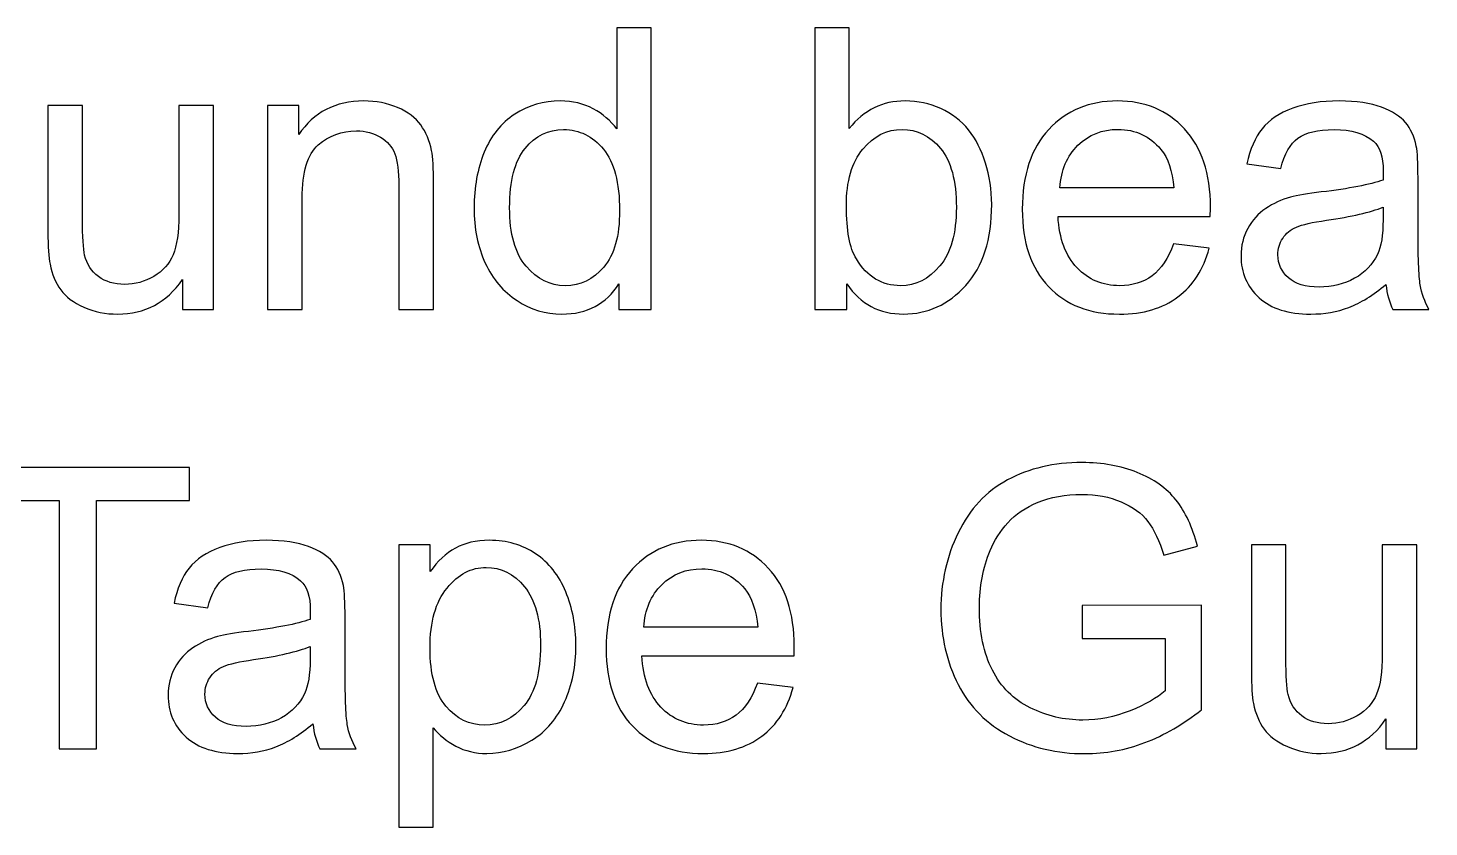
# Model space of a CAD drawing. Header units: centimetres. Extents: x -121 to 177, y -44 to 114.
# Drawn here: x 164.46 to 167.474, y 86.388 to 88.108 of the extents above; entities that cross this region are included whole.
import ezdxf

# ---------------------------------------------------------------- set-up
doc = ezdxf.new("R2010")
doc.units = ezdxf.units.CM
doc.header["$MEASUREMENT"] = 0
doc.layers.add('Layer 1', color=7, linetype='Continuous')

msp = doc.modelspace()

# ---------------------------------------------------------------- linework, layer by layer
at = {"layer": 'Layer 1'}
for points, knots in [([(165.73137, 87.50213), (165.73137, 87.50213), (165.73137, 87.55759), (165.73137, 87.55759), (165.73137, 87.55759), (165.70357, 87.51398), (165.66265, 87.49225), (165.60861, 87.49225), (165.60861, 87.49225), (165.57361, 87.49225), (165.54144, 87.50185), (165.51209, 87.52118), (165.51209, 87.52118), (165.48273, 87.54037), (165.46002, 87.56732), (165.44379, 87.60204), (165.44379, 87.60204), (165.4277, 87.63661), (165.41966, 87.67626), (165.41966, 87.72128), (165.41966, 87.72128), (165.41966, 87.76502), (165.427, 87.80481), (165.44153, 87.84052), (165.44153, 87.84052), (165.45621, 87.87622), (165.47808, 87.90359), (165.50729, 87.9225), (165.50729, 87.9225), (165.5365, 87.94155), (165.56924, 87.95115), (165.60536, 87.95115), (165.60536, 87.95115), (165.63175, 87.95115), (165.65531, 87.9455), (165.67592, 87.93436), (165.67592, 87.93436), (165.69666, 87.92321), (165.71345, 87.90867), (165.72643, 87.89075), (165.72643, 87.89075), (165.72643, 87.89075), (165.72643, 88.1082), (165.72643, 88.1082), (165.72643, 88.1082), (165.72643, 88.1082), (165.80038, 88.1082), (165.80038, 88.1082), (165.80038, 88.1082), (165.80038, 88.1082), (165.80038, 87.50213), (165.80038, 87.50213), (165.80038, 87.50213), (165.80038, 87.50213), (165.73137, 87.50213), (165.73137, 87.50213)], [0, 0, 0, 0, 0.0714286, 0.0714286, 0.0714286, 0.0714286, 0.1428571, 0.1428571, 0.1428571, 0.1428571, 0.2142857, 0.2142857, 0.2142857, 0.2142857, 0.2857143, 0.2857143, 0.2857143, 0.2857143, 0.3571429, 0.3571429, 0.3571429, 0.3571429, 0.4285714, 0.4285714, 0.4285714, 0.4285714, 0.5, 0.5, 0.5, 0.5, 0.5714286, 0.5714286, 0.5714286, 0.5714286, 0.6428571, 0.6428571, 0.6428571, 0.6428571, 0.7142857, 0.7142857, 0.7142857, 0.7142857, 0.7857143, 0.7857143, 0.7857143, 0.7857143, 0.8571429, 0.8571429, 0.8571429, 0.8571429, 0.9285714, 0.9285714, 0.9285714, 0.9285714, 1, 1, 1, 1]), ([(166.22131, 87.50213), (166.22131, 87.50213), (166.15231, 87.50213), (166.15231, 87.50213), (166.15231, 87.50213), (166.15231, 87.50213), (166.15231, 88.1082), (166.15231, 88.1082), (166.15231, 88.1082), (166.15231, 88.1082), (166.22667, 88.1082), (166.22667, 88.1082), (166.22667, 88.1082), (166.22667, 88.1082), (166.22667, 87.89202), (166.22667, 87.89202), (166.22667, 87.89202), (166.25814, 87.93139), (166.29822, 87.95115), (166.3469, 87.95115), (166.3469, 87.95115), (166.37399, 87.95115), (166.39953, 87.94564), (166.42366, 87.93478), (166.42366, 87.93478), (166.44779, 87.92391), (166.46755, 87.90853), (166.48321, 87.88892), (166.48321, 87.88892), (166.49874, 87.86916), (166.51101, 87.84545), (166.51976, 87.81751), (166.51976, 87.81751), (166.52865, 87.78972), (166.53303, 87.75994), (166.53303, 87.72833), (166.53303, 87.72833), (166.53303, 87.65298), (166.5144, 87.59484), (166.47715, 87.55378), (166.47715, 87.55378), (166.44003, 87.51271), (166.3953, 87.49225), (166.34323, 87.49225), (166.34323, 87.49225), (166.29144, 87.49225), (166.2508, 87.51384), (166.22131, 87.55716), (166.22131, 87.55716), (166.22131, 87.55716), (166.22131, 87.50213), (166.22131, 87.50213)], [0, 0, 0, 0, 0.0769231, 0.0769231, 0.0769231, 0.0769231, 0.1538462, 0.1538462, 0.1538462, 0.1538462, 0.2307692, 0.2307692, 0.2307692, 0.2307692, 0.3076923, 0.3076923, 0.3076923, 0.3076923, 0.3846154, 0.3846154, 0.3846154, 0.3846154, 0.4615385, 0.4615385, 0.4615385, 0.4615385, 0.5384615, 0.5384615, 0.5384615, 0.5384615, 0.6153846, 0.6153846, 0.6153846, 0.6153846, 0.6923077, 0.6923077, 0.6923077, 0.6923077, 0.7692308, 0.7692308, 0.7692308, 0.7692308, 0.8461538, 0.8461538, 0.8461538, 0.8461538, 0.9230769, 0.9230769, 0.9230769, 0.9230769, 1, 1, 1, 1]), ([(164.79256, 87.50213), (164.79256, 87.50213), (164.79256, 87.56662), (164.79256, 87.56662), (164.79256, 87.56662), (164.75827, 87.51695), (164.71184, 87.49225), (164.65314, 87.49225), (164.65314, 87.49225), (164.62732, 87.49225), (164.60304, 87.49719), (164.58061, 87.50707), (164.58061, 87.50707), (164.55817, 87.51695), (164.54152, 87.52951), (164.53065, 87.54446), (164.53065, 87.54446), (164.51965, 87.55956), (164.51203, 87.57791), (164.50765, 87.59964), (164.50765, 87.59964), (164.50469, 87.61431), (164.50314, 87.63746), (164.50314, 87.66921), (164.50314, 87.66921), (164.50314, 87.66921), (164.50314, 87.94113), (164.50314, 87.94113), (164.50314, 87.94113), (164.50314, 87.94113), (164.5775, 87.94113), (164.5775, 87.94113), (164.5775, 87.94113), (164.5775, 87.94113), (164.5775, 87.69771), (164.5775, 87.69771), (164.5775, 87.69771), (164.5775, 87.65876), (164.57905, 87.63266), (164.58202, 87.61911), (164.58202, 87.61911), (164.58682, 87.5995), (164.59669, 87.58426), (164.61179, 87.57297), (164.61179, 87.57297), (164.62703, 87.56182), (164.6458, 87.55632), (164.6681, 87.55632), (164.6681, 87.55632), (164.69039, 87.55632), (164.71128, 87.56196), (164.73089, 87.57339), (164.73089, 87.57339), (164.75051, 87.58482), (164.76433, 87.60048), (164.77238, 87.6201), (164.77238, 87.6201), (164.78056, 87.63985), (164.78465, 87.6685), (164.78465, 87.7059), (164.78465, 87.7059), (164.78465, 87.7059), (164.78465, 87.94113), (164.78465, 87.94113), (164.78465, 87.94113), (164.78465, 87.94113), (164.85902, 87.94113), (164.85902, 87.94113), (164.85902, 87.94113), (164.85902, 87.94113), (164.85902, 87.50213), (164.85902, 87.50213), (164.85902, 87.50213), (164.85902, 87.50213), (164.79256, 87.50213), (164.79256, 87.50213)], [0, 0, 0, 0, 0.0526316, 0.0526316, 0.0526316, 0.0526316, 0.1052632, 0.1052632, 0.1052632, 0.1052632, 0.1578947, 0.1578947, 0.1578947, 0.1578947, 0.2105263, 0.2105263, 0.2105263, 0.2105263, 0.2631579, 0.2631579, 0.2631579, 0.2631579, 0.3157895, 0.3157895, 0.3157895, 0.3157895, 0.3684211, 0.3684211, 0.3684211, 0.3684211, 0.4210526, 0.4210526, 0.4210526, 0.4210526, 0.4736842, 0.4736842, 0.4736842, 0.4736842, 0.5263158, 0.5263158, 0.5263158, 0.5263158, 0.5789474, 0.5789474, 0.5789474, 0.5789474, 0.6315789, 0.6315789, 0.6315789, 0.6315789, 0.6842105, 0.6842105, 0.6842105, 0.6842105, 0.7368421, 0.7368421, 0.7368421, 0.7368421, 0.7894737, 0.7894737, 0.7894737, 0.7894737, 0.8421053, 0.8421053, 0.8421053, 0.8421053, 0.8947368, 0.8947368, 0.8947368, 0.8947368, 0.9473684, 0.9473684, 0.9473684, 0.9473684, 1, 1, 1, 1]), ([(164.97572, 87.50213), (164.97572, 87.50213), (164.97572, 87.94113), (164.97572, 87.94113), (164.97572, 87.94113), (164.97572, 87.94113), (165.04261, 87.94113), (165.04261, 87.94113), (165.04261, 87.94113), (165.04261, 87.94113), (165.04261, 87.87876), (165.04261, 87.87876), (165.04261, 87.87876), (165.07492, 87.92702), (165.12149, 87.95115), (165.18231, 87.95115), (165.18231, 87.95115), (165.20884, 87.95115), (165.23311, 87.94635), (165.25526, 87.9369), (165.25526, 87.9369), (165.27756, 87.9273), (165.29407, 87.91488), (165.30507, 87.89936), (165.30507, 87.89936), (165.31622, 87.88398), (165.32384, 87.86563), (165.32836, 87.84447), (165.32836, 87.84447), (165.33104, 87.83064), (165.33245, 87.80651), (165.33245, 87.77208), (165.33245, 87.77208), (165.33245, 87.77208), (165.33245, 87.50213), (165.33245, 87.50213), (165.33245, 87.50213), (165.33245, 87.50213), (165.25794, 87.50213), (165.25794, 87.50213), (165.25794, 87.50213), (165.25794, 87.50213), (165.25794, 87.76925), (165.25794, 87.76925), (165.25794, 87.76925), (165.25794, 87.79945), (165.25512, 87.82217), (165.24934, 87.83727), (165.24934, 87.83727), (165.24355, 87.85223), (165.23325, 87.86422), (165.21857, 87.87311), (165.21857, 87.87311), (165.20376, 87.88214), (165.18654, 87.88666), (165.16664, 87.88666), (165.16664, 87.88666), (165.13489, 87.88666), (165.10766, 87.8765), (165.08452, 87.85646), (165.08452, 87.85646), (165.06152, 87.83628), (165.05009, 87.79818), (165.05009, 87.74188), (165.05009, 87.74188), (165.05009, 87.74188), (165.05009, 87.50213), (165.05009, 87.50213), (165.05009, 87.50213), (165.05009, 87.50213), (164.97572, 87.50213), (164.97572, 87.50213)], [0, 0, 0, 0, 0.0555556, 0.0555556, 0.0555556, 0.0555556, 0.1111111, 0.1111111, 0.1111111, 0.1111111, 0.1666667, 0.1666667, 0.1666667, 0.1666667, 0.2222222, 0.2222222, 0.2222222, 0.2222222, 0.2777778, 0.2777778, 0.2777778, 0.2777778, 0.3333333, 0.3333333, 0.3333333, 0.3333333, 0.3888889, 0.3888889, 0.3888889, 0.3888889, 0.4444444, 0.4444444, 0.4444444, 0.4444444, 0.5, 0.5, 0.5, 0.5, 0.5555556, 0.5555556, 0.5555556, 0.5555556, 0.6111111, 0.6111111, 0.6111111, 0.6111111, 0.6666667, 0.6666667, 0.6666667, 0.6666667, 0.7222222, 0.7222222, 0.7222222, 0.7222222, 0.7777778, 0.7777778, 0.7777778, 0.7777778, 0.8333333, 0.8333333, 0.8333333, 0.8333333, 0.8888889, 0.8888889, 0.8888889, 0.8888889, 0.9444444, 0.9444444, 0.9444444, 0.9444444, 1, 1, 1, 1]), ([(166.92405, 87.64352), (166.92405, 87.64352), (167.00095, 87.63407), (167.00095, 87.63407), (167.00095, 87.63407), (166.98882, 87.58905), (166.96638, 87.5542), (166.93364, 87.52936), (166.93364, 87.52936), (166.90076, 87.50467), (166.85885, 87.49225), (166.80791, 87.49225), (166.80791, 87.49225), (166.74371, 87.49225), (166.69276, 87.51201), (166.65523, 87.55152), (166.65523, 87.55152), (166.61755, 87.59103), (166.59878, 87.64649), (166.59878, 87.71789), (166.59878, 87.71789), (166.59878, 87.79183), (166.61783, 87.84912), (166.65579, 87.8899), (166.65579, 87.8899), (166.69389, 87.93069), (166.74314, 87.95115), (166.80382, 87.95115), (166.80382, 87.95115), (166.86252, 87.95115), (166.9105, 87.93111), (166.94761, 87.89117), (166.94761, 87.89117), (166.98487, 87.85124), (167.00349, 87.79494), (167.00349, 87.72255), (167.00349, 87.72255), (167.00349, 87.71803), (167.00335, 87.7114), (167.00307, 87.70265), (167.00307, 87.70265), (167.00307, 87.70265), (166.67569, 87.70265), (166.67569, 87.70265), (166.67569, 87.70265), (166.67837, 87.65439), (166.69206, 87.61742), (166.71661, 87.59188), (166.71661, 87.59188), (166.74117, 87.56619), (166.77165, 87.55335), (166.80834, 87.55335), (166.80834, 87.55335), (166.83557, 87.55335), (166.85885, 87.56055), (166.87819, 87.57494), (166.87819, 87.57494), (166.89752, 87.5892), (166.91276, 87.61206), (166.92405, 87.64352)], [0, 0, 0, 0, 0.0666667, 0.0666667, 0.0666667, 0.0666667, 0.1333333, 0.1333333, 0.1333333, 0.1333333, 0.2, 0.2, 0.2, 0.2, 0.2666667, 0.2666667, 0.2666667, 0.2666667, 0.3333333, 0.3333333, 0.3333333, 0.3333333, 0.4, 0.4, 0.4, 0.4, 0.4666667, 0.4666667, 0.4666667, 0.4666667, 0.5333333, 0.5333333, 0.5333333, 0.5333333, 0.6, 0.6, 0.6, 0.6, 0.6666667, 0.6666667, 0.6666667, 0.6666667, 0.7333333, 0.7333333, 0.7333333, 0.7333333, 0.8, 0.8, 0.8, 0.8, 0.8666667, 0.8666667, 0.8666667, 0.8666667, 0.9333333, 0.9333333, 0.9333333, 0.9333333, 1, 1, 1, 1]), ([(167.38097, 87.55632), (167.35331, 87.53289), (167.32678, 87.51638), (167.30138, 87.50665), (167.30138, 87.50665), (167.27584, 87.49705), (167.24846, 87.49225), (167.21925, 87.49225), (167.21925, 87.49225), (167.17099, 87.49225), (167.13402, 87.50396), (167.10806, 87.52753), (167.10806, 87.52753), (167.08223, 87.5511), (167.06925, 87.58129), (167.06925, 87.61784), (167.06925, 87.61784), (167.06925, 87.63943), (167.07405, 87.65905), (167.08393, 87.67683), (167.08393, 87.67683), (167.09366, 87.69461), (167.1065, 87.70886), (167.12231, 87.71958), (167.12231, 87.71958), (167.13825, 87.73031), (167.15603, 87.73849), (167.17593, 87.744), (167.17593, 87.744), (167.19047, 87.74781), (167.21248, 87.75162), (167.24197, 87.75514), (167.24197, 87.75514), (167.30209, 87.76234), (167.34639, 87.77081), (167.37476, 87.78083), (167.37476, 87.78083), (167.37504, 87.79099), (167.37518, 87.79748), (167.37518, 87.80016), (167.37518, 87.80016), (167.37518, 87.8305), (167.36813, 87.85195), (167.35401, 87.86422), (167.35401, 87.86422), (167.33511, 87.88116), (167.30674, 87.88948), (167.26935, 87.88948), (167.26935, 87.88948), (167.23435, 87.88948), (167.20853, 87.88341), (167.19174, 87.87114), (167.19174, 87.87114), (167.17508, 87.85886), (167.16281, 87.83713), (167.15476, 87.80594), (167.15476, 87.80594), (167.15476, 87.80594), (167.08209, 87.81596), (167.08209, 87.81596), (167.08209, 87.81596), (167.08872, 87.84701), (167.09959, 87.87227), (167.11469, 87.89132), (167.11469, 87.89132), (167.12979, 87.91051), (167.1518, 87.92532), (167.18045, 87.93563), (167.18045, 87.93563), (167.20909, 87.94593), (167.24225, 87.95115), (167.28007, 87.95115), (167.28007, 87.95115), (167.31761, 87.95115), (167.34795, 87.94663), (167.37137, 87.93788), (167.37137, 87.93788), (167.3948, 87.92899), (167.41201, 87.91799), (167.42316, 87.90458), (167.42316, 87.90458), (167.43417, 87.89117), (167.44179, 87.87438), (167.4463, 87.85392), (167.4463, 87.85392), (167.4487, 87.84122), (167.44997, 87.81836), (167.44997, 87.78534), (167.44997, 87.78534), (167.44997, 87.78534), (167.44997, 87.68614), (167.44997, 87.68614), (167.44997, 87.68614), (167.44997, 87.61685), (167.45152, 87.57311), (167.45477, 87.55491), (167.45477, 87.55491), (167.45787, 87.53656), (167.46422, 87.51892), (167.47354, 87.50213), (167.47354, 87.50213), (167.47354, 87.50213), (167.39578, 87.50213), (167.39578, 87.50213), (167.39578, 87.50213), (167.38816, 87.51751), (167.38308, 87.53557), (167.38097, 87.55632)], [0, 0, 0, 0, 0.037037, 0.037037, 0.037037, 0.037037, 0.0740741, 0.0740741, 0.0740741, 0.0740741, 0.1111111, 0.1111111, 0.1111111, 0.1111111, 0.1481481, 0.1481481, 0.1481481, 0.1481481, 0.1851852, 0.1851852, 0.1851852, 0.1851852, 0.2222222, 0.2222222, 0.2222222, 0.2222222, 0.2592593, 0.2592593, 0.2592593, 0.2592593, 0.2962963, 0.2962963, 0.2962963, 0.2962963, 0.3333333, 0.3333333, 0.3333333, 0.3333333, 0.3703704, 0.3703704, 0.3703704, 0.3703704, 0.4074074, 0.4074074, 0.4074074, 0.4074074, 0.4444444, 0.4444444, 0.4444444, 0.4444444, 0.4814815, 0.4814815, 0.4814815, 0.4814815, 0.5185185, 0.5185185, 0.5185185, 0.5185185, 0.5555556, 0.5555556, 0.5555556, 0.5555556, 0.5925926, 0.5925926, 0.5925926, 0.5925926, 0.6296296, 0.6296296, 0.6296296, 0.6296296, 0.6666667, 0.6666667, 0.6666667, 0.6666667, 0.7037037, 0.7037037, 0.7037037, 0.7037037, 0.7407407, 0.7407407, 0.7407407, 0.7407407, 0.7777778, 0.7777778, 0.7777778, 0.7777778, 0.8148148, 0.8148148, 0.8148148, 0.8148148, 0.8518519, 0.8518519, 0.8518519, 0.8518519, 0.8888889, 0.8888889, 0.8888889, 0.8888889, 0.9259259, 0.9259259, 0.9259259, 0.9259259, 0.962963, 0.962963, 0.962963, 0.962963, 1, 1, 1, 1]), ([(165.49614, 87.72128), (165.49614, 87.66497), (165.50799, 87.62292), (165.5317, 87.59512), (165.5317, 87.59512), (165.55541, 87.56732), (165.58335, 87.55335), (165.61566, 87.55335), (165.61566, 87.55335), (165.64812, 87.55335), (165.67578, 87.56676), (165.69849, 87.59329), (165.69849, 87.59329), (165.72121, 87.61982), (165.73264, 87.66046), (165.73264, 87.71507), (165.73264, 87.71507), (165.73264, 87.77518), (165.72107, 87.81921), (165.69793, 87.84729), (165.69793, 87.84729), (165.67479, 87.87551), (165.64628, 87.88948), (165.61228, 87.88948), (165.61228, 87.88948), (165.57926, 87.88948), (165.5516, 87.87593), (165.52944, 87.84898), (165.52944, 87.84898), (165.50729, 87.82203), (165.49614, 87.77941), (165.49614, 87.72128)], [0, 0, 0, 0, 0.125, 0.125, 0.125, 0.125, 0.25, 0.25, 0.25, 0.25, 0.375, 0.375, 0.375, 0.375, 0.5, 0.5, 0.5, 0.5, 0.625, 0.625, 0.625, 0.625, 0.75, 0.75, 0.75, 0.75, 0.875, 0.875, 0.875, 0.875, 1, 1, 1, 1]), ([(166.22046, 87.72495), (166.22046, 87.67231), (166.22766, 87.63435), (166.24191, 87.61093), (166.24191, 87.61093), (166.26534, 87.57254), (166.29709, 87.55335), (166.33702, 87.55335), (166.33702, 87.55335), (166.36962, 87.55335), (166.3977, 87.56746), (166.42141, 87.59583), (166.42141, 87.59583), (166.44511, 87.62405), (166.45697, 87.6661), (166.45697, 87.72212), (166.45697, 87.72212), (166.45697, 87.77941), (166.44554, 87.82175), (166.42282, 87.84898), (166.42282, 87.84898), (166.4001, 87.87622), (166.37258, 87.8899), (166.34041, 87.8899), (166.34041, 87.8899), (166.30781, 87.8899), (166.27973, 87.87579), (166.25602, 87.84757), (166.25602, 87.84757), (166.23232, 87.81935), (166.22046, 87.77843), (166.22046, 87.72495)], [0, 0, 0, 0, 0.125, 0.125, 0.125, 0.125, 0.25, 0.25, 0.25, 0.25, 0.375, 0.375, 0.375, 0.375, 0.5, 0.5, 0.5, 0.5, 0.625, 0.625, 0.625, 0.625, 0.75, 0.75, 0.75, 0.75, 0.875, 0.875, 0.875, 0.875, 1, 1, 1, 1]), ([(166.67978, 87.76389), (166.67978, 87.76389), (166.92489, 87.76389), (166.92489, 87.76389), (166.92489, 87.76389), (166.92165, 87.80072), (166.91219, 87.82852), (166.89681, 87.84687), (166.89681, 87.84687), (166.87311, 87.87551), (166.84234, 87.8899), (166.80467, 87.8899), (166.80467, 87.8899), (166.77052, 87.8899), (166.74173, 87.87847), (166.71845, 87.85561), (166.71845, 87.85561), (166.69516, 87.83275), (166.68232, 87.80213), (166.67978, 87.76389)], [0, 0, 0, 0, 0.2, 0.2, 0.2, 0.2, 0.4, 0.4, 0.4, 0.4, 0.6, 0.6, 0.6, 0.6, 0.8, 0.8, 0.8, 0.8, 1, 1, 1, 1]), ([(167.37476, 87.72255), (167.34766, 87.7114), (167.30717, 87.70209), (167.25326, 87.69432), (167.25326, 87.69432), (167.22264, 87.68995), (167.20091, 87.68501), (167.18835, 87.67951), (167.18835, 87.67951), (167.17565, 87.674), (167.16577, 87.66596), (167.159, 87.65524), (167.159, 87.65524), (167.15208, 87.64465), (167.14856, 87.63294), (167.14856, 87.61996), (167.14856, 87.61996), (167.14856, 87.60006), (167.15618, 87.58355), (167.17113, 87.57029), (167.17113, 87.57029), (167.18609, 87.55716), (167.20811, 87.55053), (167.23703, 87.55053), (167.23703, 87.55053), (167.26568, 87.55053), (167.29122, 87.55674), (167.31352, 87.5693), (167.31352, 87.5693), (167.33581, 87.58186), (167.35232, 87.59907), (167.36276, 87.6208), (167.36276, 87.6208), (167.37081, 87.6376), (167.37476, 87.66243), (167.37476, 87.69517), (167.37476, 87.69517), (167.37476, 87.69517), (167.37476, 87.72255), (167.37476, 87.72255)], [0, 0, 0, 0, 0.1, 0.1, 0.1, 0.1, 0.2, 0.2, 0.2, 0.2, 0.3, 0.3, 0.3, 0.3, 0.4, 0.4, 0.4, 0.4, 0.5, 0.5, 0.5, 0.5, 0.6, 0.6, 0.6, 0.6, 0.7, 0.7, 0.7, 0.7, 0.8, 0.8, 0.8, 0.8, 0.9, 0.9, 0.9, 0.9, 1, 1, 1, 1]), ([(164.52713, 86.55626), (164.52713, 86.55626), (164.52713, 87.09079), (164.52713, 87.09079), (164.52713, 87.09079), (164.52713, 87.09079), (164.32746, 87.09079), (164.32746, 87.09079), (164.32746, 87.09079), (164.32746, 87.09079), (164.32746, 87.16233), (164.32746, 87.16233), (164.32746, 87.16233), (164.32746, 87.16233), (164.8078, 87.16233), (164.8078, 87.16233), (164.8078, 87.16233), (164.8078, 87.16233), (164.8078, 87.09079), (164.8078, 87.09079), (164.8078, 87.09079), (164.8078, 87.09079), (164.60728, 87.09079), (164.60728, 87.09079), (164.60728, 87.09079), (164.60728, 87.09079), (164.60728, 86.55626), (164.60728, 86.55626), (164.60728, 86.55626), (164.60728, 86.55626), (164.52713, 86.55626), (164.52713, 86.55626)], [0, 0, 0, 0, 0.125, 0.125, 0.125, 0.125, 0.25, 0.25, 0.25, 0.25, 0.375, 0.375, 0.375, 0.375, 0.5, 0.5, 0.5, 0.5, 0.625, 0.625, 0.625, 0.625, 0.75, 0.75, 0.75, 0.75, 0.875, 0.875, 0.875, 0.875, 1, 1, 1, 1]), ([(166.72776, 86.79403), (166.72776, 86.79403), (166.72776, 86.86501), (166.72776, 86.86501), (166.72776, 86.86501), (166.72776, 86.86501), (166.98444, 86.86544), (166.98444, 86.86544), (166.98444, 86.86544), (166.98444, 86.86544), (166.98444, 86.64064), (166.98444, 86.64064), (166.98444, 86.64064), (166.94507, 86.60918), (166.90443, 86.58561), (166.86252, 86.56967), (166.86252, 86.56967), (166.82061, 86.55386), (166.77757, 86.54596), (166.73354, 86.54596), (166.73354, 86.54596), (166.674, 86.54596), (166.61981, 86.55866), (166.57127, 86.5842), (166.57127, 86.5842), (166.52258, 86.6096), (166.48589, 86.64657), (166.46106, 86.69469), (166.46106, 86.69469), (166.43622, 86.74295), (166.4238, 86.79686), (166.4238, 86.8564), (166.4238, 86.8564), (166.4238, 86.91539), (166.43622, 86.97042), (166.46092, 87.02151), (166.46092, 87.02151), (166.48547, 87.07273), (166.52103, 87.11069), (166.56732, 87.13552), (166.56732, 87.13552), (166.6136, 87.16022), (166.66694, 87.17264), (166.72734, 87.17264), (166.72734, 87.17264), (166.77108, 87.17264), (166.81073, 87.16558), (166.84615, 87.15133), (166.84615, 87.15133), (166.88157, 87.13722), (166.90937, 87.11746), (166.92941, 87.09206), (166.92941, 87.09206), (166.94959, 87.06666), (166.96483, 87.03364), (166.97541, 86.99286), (166.97541, 86.99286), (166.97541, 86.99286), (166.90302, 86.97296), (166.90302, 86.97296), (166.90302, 86.97296), (166.89385, 87.00387), (166.88256, 87.02814), (166.86915, 87.04578), (166.86915, 87.04578), (166.85561, 87.06342), (166.83627, 87.07753), (166.81116, 87.08811), (166.81116, 87.08811), (166.78618, 87.09869), (166.75824, 87.10406), (166.72776, 87.10406), (166.72776, 87.10406), (166.69107, 87.10406), (166.65932, 87.09841), (166.63265, 87.08726), (166.63265, 87.08726), (166.60584, 87.07612), (166.58439, 87.06144), (166.56788, 87.04324), (166.56788, 87.04324), (166.55151, 87.02503), (166.53881, 87.00514), (166.52964, 86.98326), (166.52964, 86.98326), (166.51426, 86.94587), (166.5065, 86.90523), (166.5065, 86.86134), (166.5065, 86.86134), (166.5065, 86.8073), (166.51581, 86.76214), (166.53444, 86.72574), (166.53444, 86.72574), (166.55306, 86.68933), (166.58016, 86.66238), (166.61572, 86.64474), (166.61572, 86.64474), (166.65128, 86.6271), (166.68895, 86.61821), (166.72889, 86.61821), (166.72889, 86.61821), (166.76374, 86.61821), (166.79761, 86.62498), (166.83063, 86.63839), (166.83063, 86.63839), (166.86379, 86.65165), (166.88877, 86.6659), (166.90584, 86.68114), (166.90584, 86.68114), (166.90584, 86.68114), (166.90584, 86.79403), (166.90584, 86.79403), (166.90584, 86.79403), (166.90584, 86.79403), (166.72776, 86.79403), (166.72776, 86.79403)], [0, 0, 0, 0, 0.0344828, 0.0344828, 0.0344828, 0.0344828, 0.0689655, 0.0689655, 0.0689655, 0.0689655, 0.1034483, 0.1034483, 0.1034483, 0.1034483, 0.137931, 0.137931, 0.137931, 0.137931, 0.1724138, 0.1724138, 0.1724138, 0.1724138, 0.2068966, 0.2068966, 0.2068966, 0.2068966, 0.2413793, 0.2413793, 0.2413793, 0.2413793, 0.2758621, 0.2758621, 0.2758621, 0.2758621, 0.3103448, 0.3103448, 0.3103448, 0.3103448, 0.3448276, 0.3448276, 0.3448276, 0.3448276, 0.3793103, 0.3793103, 0.3793103, 0.3793103, 0.4137931, 0.4137931, 0.4137931, 0.4137931, 0.4482759, 0.4482759, 0.4482759, 0.4482759, 0.4827586, 0.4827586, 0.4827586, 0.4827586, 0.5172414, 0.5172414, 0.5172414, 0.5172414, 0.5517241, 0.5517241, 0.5517241, 0.5517241, 0.5862069, 0.5862069, 0.5862069, 0.5862069, 0.6206897, 0.6206897, 0.6206897, 0.6206897, 0.6551724, 0.6551724, 0.6551724, 0.6551724, 0.6896552, 0.6896552, 0.6896552, 0.6896552, 0.7241379, 0.7241379, 0.7241379, 0.7241379, 0.7586207, 0.7586207, 0.7586207, 0.7586207, 0.7931034, 0.7931034, 0.7931034, 0.7931034, 0.8275862, 0.8275862, 0.8275862, 0.8275862, 0.862069, 0.862069, 0.862069, 0.862069, 0.8965517, 0.8965517, 0.8965517, 0.8965517, 0.9310345, 0.9310345, 0.9310345, 0.9310345, 0.9655172, 0.9655172, 0.9655172, 0.9655172, 1, 1, 1, 1]), ([(165.07323, 86.61045), (165.04557, 86.58702), (165.01904, 86.57051), (164.99364, 86.56078), (164.99364, 86.56078), (164.9681, 86.55118), (164.94072, 86.54638), (164.91151, 86.54638), (164.91151, 86.54638), (164.86325, 86.54638), (164.82628, 86.55809), (164.80032, 86.58166), (164.80032, 86.58166), (164.77449, 86.60523), (164.76151, 86.63542), (164.76151, 86.67197), (164.76151, 86.67197), (164.76151, 86.69356), (164.76631, 86.71318), (164.77619, 86.73096), (164.77619, 86.73096), (164.78592, 86.74874), (164.79876, 86.76299), (164.81457, 86.77371), (164.81457, 86.77371), (164.83051, 86.78444), (164.84829, 86.79262), (164.86819, 86.79813), (164.86819, 86.79813), (164.88273, 86.80194), (164.90474, 86.80575), (164.93423, 86.80927), (164.93423, 86.80927), (164.99435, 86.81647), (165.03865, 86.82494), (165.06702, 86.83496), (165.06702, 86.83496), (165.0673, 86.84512), (165.06744, 86.85161), (165.06744, 86.85429), (165.06744, 86.85429), (165.06744, 86.88463), (165.06039, 86.90608), (165.04627, 86.91835), (165.04627, 86.91835), (165.02737, 86.93529), (164.999, 86.94361), (164.96161, 86.94361), (164.96161, 86.94361), (164.92661, 86.94361), (164.90079, 86.93754), (164.884, 86.92527), (164.884, 86.92527), (164.86734, 86.91299), (164.85507, 86.89126), (164.84702, 86.86007), (164.84702, 86.86007), (164.84702, 86.86007), (164.77435, 86.87009), (164.77435, 86.87009), (164.77435, 86.87009), (164.78098, 86.90114), (164.79185, 86.9264), (164.80695, 86.94545), (164.80695, 86.94545), (164.82205, 86.96464), (164.84406, 86.97945), (164.87271, 86.98976), (164.87271, 86.98976), (164.90135, 87.00006), (164.93451, 87.00528), (164.97233, 87.00528), (164.97233, 87.00528), (165.00987, 87.00528), (165.04021, 87.00076), (165.06363, 86.99201), (165.06363, 86.99201), (165.08706, 86.98312), (165.10427, 86.97212), (165.11542, 86.95871), (165.11542, 86.95871), (165.12643, 86.9453), (165.13405, 86.92851), (165.13856, 86.90805), (165.13856, 86.90805), (165.14096, 86.89535), (165.14223, 86.87249), (165.14223, 86.83947), (165.14223, 86.83947), (165.14223, 86.83947), (165.14223, 86.74027), (165.14223, 86.74027), (165.14223, 86.74027), (165.14223, 86.67098), (165.14378, 86.62724), (165.14703, 86.60904), (165.14703, 86.60904), (165.15013, 86.59069), (165.15648, 86.57305), (165.1658, 86.55626), (165.1658, 86.55626), (165.1658, 86.55626), (165.08804, 86.55626), (165.08804, 86.55626), (165.08804, 86.55626), (165.08042, 86.57164), (165.07534, 86.5897), (165.07323, 86.61045)], [0, 0, 0, 0, 0.037037, 0.037037, 0.037037, 0.037037, 0.0740741, 0.0740741, 0.0740741, 0.0740741, 0.1111111, 0.1111111, 0.1111111, 0.1111111, 0.1481481, 0.1481481, 0.1481481, 0.1481481, 0.1851852, 0.1851852, 0.1851852, 0.1851852, 0.2222222, 0.2222222, 0.2222222, 0.2222222, 0.2592593, 0.2592593, 0.2592593, 0.2592593, 0.2962963, 0.2962963, 0.2962963, 0.2962963, 0.3333333, 0.3333333, 0.3333333, 0.3333333, 0.3703704, 0.3703704, 0.3703704, 0.3703704, 0.4074074, 0.4074074, 0.4074074, 0.4074074, 0.4444444, 0.4444444, 0.4444444, 0.4444444, 0.4814815, 0.4814815, 0.4814815, 0.4814815, 0.5185185, 0.5185185, 0.5185185, 0.5185185, 0.5555556, 0.5555556, 0.5555556, 0.5555556, 0.5925926, 0.5925926, 0.5925926, 0.5925926, 0.6296296, 0.6296296, 0.6296296, 0.6296296, 0.6666667, 0.6666667, 0.6666667, 0.6666667, 0.7037037, 0.7037037, 0.7037037, 0.7037037, 0.7407407, 0.7407407, 0.7407407, 0.7407407, 0.7777778, 0.7777778, 0.7777778, 0.7777778, 0.8148148, 0.8148148, 0.8148148, 0.8148148, 0.8518519, 0.8518519, 0.8518519, 0.8518519, 0.8888889, 0.8888889, 0.8888889, 0.8888889, 0.9259259, 0.9259259, 0.9259259, 0.9259259, 0.962963, 0.962963, 0.962963, 0.962963, 1, 1, 1, 1]), ([(165.25766, 86.38805), (165.25766, 86.38805), (165.25766, 86.99526), (165.25766, 86.99526), (165.25766, 86.99526), (165.25766, 86.99526), (165.32539, 86.99526), (165.32539, 86.99526), (165.32539, 86.99526), (165.32539, 86.99526), (165.32539, 86.93825), (165.32539, 86.93825), (165.32539, 86.93825), (165.34134, 86.96054), (165.3594, 86.97734), (165.37958, 86.98849), (165.37958, 86.98849), (165.39962, 86.99963), (165.42403, 87.00528), (165.45268, 87.00528), (165.45268, 87.00528), (165.49021, 87.00528), (165.52323, 86.99554), (165.55188, 86.97635), (165.55188, 86.97635), (165.58066, 86.95702), (165.60225, 86.92978), (165.61679, 86.89465), (165.61679, 86.89465), (165.63147, 86.85951), (165.6388, 86.82099), (165.6388, 86.77908), (165.6388, 86.77908), (165.6388, 86.7342), (165.63076, 86.6937), (165.61453, 86.65772), (165.61453, 86.65772), (165.59844, 86.62174), (165.57502, 86.59422), (165.54426, 86.57503), (165.54426, 86.57503), (165.5135, 86.55598), (165.48118, 86.54638), (165.44731, 86.54638), (165.44731, 86.54638), (165.42248, 86.54638), (165.40032, 86.5516), (165.38057, 86.56205), (165.38057, 86.56205), (165.36081, 86.57249), (165.34473, 86.58575), (165.33203, 86.6017), (165.33203, 86.6017), (165.33203, 86.6017), (165.33203, 86.38805), (165.33203, 86.38805), (165.33203, 86.38805), (165.33203, 86.38805), (165.25766, 86.38805), (165.25766, 86.38805)], [0, 0, 0, 0, 0.0666667, 0.0666667, 0.0666667, 0.0666667, 0.1333333, 0.1333333, 0.1333333, 0.1333333, 0.2, 0.2, 0.2, 0.2, 0.2666667, 0.2666667, 0.2666667, 0.2666667, 0.3333333, 0.3333333, 0.3333333, 0.3333333, 0.4, 0.4, 0.4, 0.4, 0.4666667, 0.4666667, 0.4666667, 0.4666667, 0.5333333, 0.5333333, 0.5333333, 0.5333333, 0.6, 0.6, 0.6, 0.6, 0.6666667, 0.6666667, 0.6666667, 0.6666667, 0.7333333, 0.7333333, 0.7333333, 0.7333333, 0.8, 0.8, 0.8, 0.8, 0.8666667, 0.8666667, 0.8666667, 0.8666667, 0.9333333, 0.9333333, 0.9333333, 0.9333333, 1, 1, 1, 1]), ([(166.02898, 86.69765), (166.02898, 86.69765), (166.10588, 86.6882), (166.10588, 86.6882), (166.10588, 86.6882), (166.09375, 86.64318), (166.07131, 86.60833), (166.03857, 86.58349), (166.03857, 86.58349), (166.00569, 86.5588), (165.96378, 86.54638), (165.91284, 86.54638), (165.91284, 86.54638), (165.84864, 86.54638), (165.79769, 86.56614), (165.76016, 86.60565), (165.76016, 86.60565), (165.72248, 86.64516), (165.70371, 86.70062), (165.70371, 86.77202), (165.70371, 86.77202), (165.70371, 86.84596), (165.72276, 86.90325), (165.76072, 86.94403), (165.76072, 86.94403), (165.79882, 86.98482), (165.84807, 87.00528), (165.90875, 87.00528), (165.90875, 87.00528), (165.96745, 87.00528), (166.01543, 86.98524), (166.05254, 86.9453), (166.05254, 86.9453), (166.0898, 86.90537), (166.10842, 86.84907), (166.10842, 86.77668), (166.10842, 86.77668), (166.10842, 86.77216), (166.10828, 86.76553), (166.108, 86.75678), (166.108, 86.75678), (166.108, 86.75678), (165.78062, 86.75678), (165.78062, 86.75678), (165.78062, 86.75678), (165.7833, 86.70852), (165.79699, 86.67155), (165.82154, 86.64601), (165.82154, 86.64601), (165.8461, 86.62032), (165.87658, 86.60748), (165.91327, 86.60748), (165.91327, 86.60748), (165.9405, 86.60748), (165.96378, 86.61468), (165.98312, 86.62907), (165.98312, 86.62907), (166.00245, 86.64333), (166.01769, 86.66619), (166.02898, 86.69765)], [0, 0, 0, 0, 0.0666667, 0.0666667, 0.0666667, 0.0666667, 0.1333333, 0.1333333, 0.1333333, 0.1333333, 0.2, 0.2, 0.2, 0.2, 0.2666667, 0.2666667, 0.2666667, 0.2666667, 0.3333333, 0.3333333, 0.3333333, 0.3333333, 0.4, 0.4, 0.4, 0.4, 0.4666667, 0.4666667, 0.4666667, 0.4666667, 0.5333333, 0.5333333, 0.5333333, 0.5333333, 0.6, 0.6, 0.6, 0.6, 0.6666667, 0.6666667, 0.6666667, 0.6666667, 0.7333333, 0.7333333, 0.7333333, 0.7333333, 0.8, 0.8, 0.8, 0.8, 0.8666667, 0.8666667, 0.8666667, 0.8666667, 0.9333333, 0.9333333, 0.9333333, 0.9333333, 1, 1, 1, 1]), ([(167.38097, 86.55626), (167.38097, 86.55626), (167.38097, 86.62075), (167.38097, 86.62075), (167.38097, 86.62075), (167.34668, 86.57108), (167.30025, 86.54638), (167.24155, 86.54638), (167.24155, 86.54638), (167.21573, 86.54638), (167.19145, 86.55132), (167.16902, 86.5612), (167.16902, 86.5612), (167.14658, 86.57108), (167.12993, 86.58364), (167.11906, 86.59859), (167.11906, 86.59859), (167.10806, 86.61369), (167.10044, 86.63204), (167.09606, 86.65377), (167.09606, 86.65377), (167.0931, 86.66844), (167.09155, 86.69159), (167.09155, 86.72334), (167.09155, 86.72334), (167.09155, 86.72334), (167.09155, 86.99526), (167.09155, 86.99526), (167.09155, 86.99526), (167.09155, 86.99526), (167.16591, 86.99526), (167.16591, 86.99526), (167.16591, 86.99526), (167.16591, 86.99526), (167.16591, 86.75184), (167.16591, 86.75184), (167.16591, 86.75184), (167.16591, 86.71289), (167.16746, 86.68679), (167.17043, 86.67324), (167.17043, 86.67324), (167.17523, 86.65363), (167.1851, 86.63839), (167.2002, 86.6271), (167.2002, 86.6271), (167.21544, 86.61595), (167.23421, 86.61045), (167.25651, 86.61045), (167.25651, 86.61045), (167.2788, 86.61045), (167.29969, 86.61609), (167.3193, 86.62752), (167.3193, 86.62752), (167.33892, 86.63895), (167.35274, 86.65461), (167.36079, 86.67423), (167.36079, 86.67423), (167.36897, 86.69398), (167.37306, 86.72263), (167.37306, 86.76003), (167.37306, 86.76003), (167.37306, 86.76003), (167.37306, 86.99526), (167.37306, 86.99526), (167.37306, 86.99526), (167.37306, 86.99526), (167.44743, 86.99526), (167.44743, 86.99526), (167.44743, 86.99526), (167.44743, 86.99526), (167.44743, 86.55626), (167.44743, 86.55626), (167.44743, 86.55626), (167.44743, 86.55626), (167.38097, 86.55626), (167.38097, 86.55626)], [0, 0, 0, 0, 0.0526316, 0.0526316, 0.0526316, 0.0526316, 0.1052632, 0.1052632, 0.1052632, 0.1052632, 0.1578947, 0.1578947, 0.1578947, 0.1578947, 0.2105263, 0.2105263, 0.2105263, 0.2105263, 0.2631579, 0.2631579, 0.2631579, 0.2631579, 0.3157895, 0.3157895, 0.3157895, 0.3157895, 0.3684211, 0.3684211, 0.3684211, 0.3684211, 0.4210526, 0.4210526, 0.4210526, 0.4210526, 0.4736842, 0.4736842, 0.4736842, 0.4736842, 0.5263158, 0.5263158, 0.5263158, 0.5263158, 0.5789474, 0.5789474, 0.5789474, 0.5789474, 0.6315789, 0.6315789, 0.6315789, 0.6315789, 0.6842105, 0.6842105, 0.6842105, 0.6842105, 0.7368421, 0.7368421, 0.7368421, 0.7368421, 0.7894737, 0.7894737, 0.7894737, 0.7894737, 0.8421053, 0.8421053, 0.8421053, 0.8421053, 0.8947368, 0.8947368, 0.8947368, 0.8947368, 0.9473684, 0.9473684, 0.9473684, 0.9473684, 1, 1, 1, 1]), ([(165.32497, 86.77329), (165.32497, 86.71685), (165.3364, 86.67508), (165.35926, 86.64798), (165.35926, 86.64798), (165.38212, 86.62103), (165.40992, 86.60748), (165.44238, 86.60748), (165.44238, 86.60748), (165.4754, 86.60748), (165.50376, 86.62145), (165.52732, 86.64953), (165.52732, 86.64953), (165.55089, 86.67747), (165.56274, 86.7208), (165.56274, 86.7795), (165.56274, 86.7795), (165.56274, 86.83552), (165.55117, 86.87729), (165.52817, 86.90523), (165.52817, 86.90523), (165.50517, 86.93303), (165.47765, 86.947), (165.44576, 86.947), (165.44576, 86.947), (165.41401, 86.947), (165.38593, 86.93218), (165.36152, 86.90255), (165.36152, 86.90255), (165.33711, 86.87291), (165.32497, 86.82973), (165.32497, 86.77329)], [0, 0, 0, 0, 0.125, 0.125, 0.125, 0.125, 0.25, 0.25, 0.25, 0.25, 0.375, 0.375, 0.375, 0.375, 0.5, 0.5, 0.5, 0.5, 0.625, 0.625, 0.625, 0.625, 0.75, 0.75, 0.75, 0.75, 0.875, 0.875, 0.875, 0.875, 1, 1, 1, 1]), ([(165.78471, 86.81802), (165.78471, 86.81802), (166.02982, 86.81802), (166.02982, 86.81802), (166.02982, 86.81802), (166.02658, 86.85485), (166.01712, 86.88265), (166.00174, 86.901), (166.00174, 86.901), (165.97804, 86.92964), (165.94727, 86.94403), (165.9096, 86.94403), (165.9096, 86.94403), (165.87545, 86.94403), (165.84666, 86.9326), (165.82338, 86.90974), (165.82338, 86.90974), (165.80009, 86.88688), (165.78725, 86.85626), (165.78471, 86.81802)], [0, 0, 0, 0, 0.2, 0.2, 0.2, 0.2, 0.4, 0.4, 0.4, 0.4, 0.6, 0.6, 0.6, 0.6, 0.8, 0.8, 0.8, 0.8, 1, 1, 1, 1]), ([(165.06702, 86.77668), (165.03992, 86.76553), (164.99943, 86.75622), (164.94552, 86.74845), (164.94552, 86.74845), (164.9149, 86.74408), (164.89317, 86.73914), (164.88061, 86.73364), (164.88061, 86.73364), (164.86791, 86.72813), (164.85803, 86.72009), (164.85126, 86.70937), (164.85126, 86.70937), (164.84434, 86.69878), (164.84082, 86.68707), (164.84082, 86.67409), (164.84082, 86.67409), (164.84082, 86.65419), (164.84844, 86.63768), (164.86339, 86.62442), (164.86339, 86.62442), (164.87835, 86.61129), (164.90037, 86.60466), (164.92929, 86.60466), (164.92929, 86.60466), (164.95794, 86.60466), (164.98348, 86.61087), (165.00578, 86.62343), (165.00578, 86.62343), (165.02807, 86.63599), (165.04458, 86.6532), (165.05502, 86.67493), (165.05502, 86.67493), (165.06307, 86.69173), (165.06702, 86.71656), (165.06702, 86.7493), (165.06702, 86.7493), (165.06702, 86.7493), (165.06702, 86.77668), (165.06702, 86.77668)], [0, 0, 0, 0, 0.1, 0.1, 0.1, 0.1, 0.2, 0.2, 0.2, 0.2, 0.3, 0.3, 0.3, 0.3, 0.4, 0.4, 0.4, 0.4, 0.5, 0.5, 0.5, 0.5, 0.6, 0.6, 0.6, 0.6, 0.7, 0.7, 0.7, 0.7, 0.8, 0.8, 0.8, 0.8, 0.9, 0.9, 0.9, 0.9, 1, 1, 1, 1])]:
    msp.add_open_spline(points, degree=3, knots=knots, dxfattribs=at)

doc.saveas('drawing.dxf')
